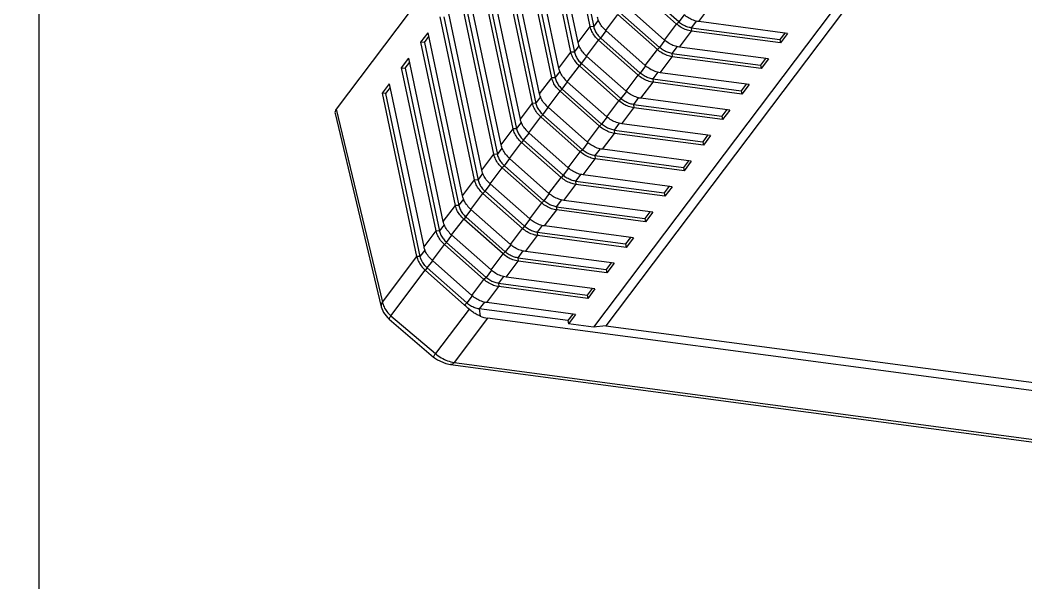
# Model space of a CAD drawing. Header units: millimetres. Extents: x 14343 to 15285, y -9166 to -7819.
# Drawn here: x 14812 to 14918.8, y -8989.5 to -8929.8 of the extents above; entities that cross this region are included whole.
import ezdxf

# ---------------------------------------------------------------- set-up
doc = ezdxf.new("R2010")
doc.units = ezdxf.units.MM

# ---------------------------------------------------------------- blocks, each defined once
blk = doc.blocks.new('u9')
at = {"color": 7, "linetype": 'Continuous'}
for p, q in [((-43.711, 473.54), (-186.342, 492.508)), ((-44.114, 473.3), (-186.745, 492.268)), ((-190.288, 487.569), (-47.658, 468.601)), ((-60.236, 469.409), (-177.507, 485.004)), ((-47.658, 468.601), (-44.114, 473.3)), ((-45.691, 467.635), (-42.121, 472.368)), ((-37.387, 468.342), (-42.121, 472.368)), ((-37.202, 468.709), (-41.937, 472.735)), ((-136.162, 368.72), (-60.236, 469.409)), ((-135.087, 368.577), (-58.924, 469.58)), ((-60.236, 469.409), (-58.924, 469.58)), ((-58.924, 469.58), (-56.249, 469.224)), ((-57.014, 468.21), (-56.249, 469.224)), ((-56.705, 468.168), (-56.177, 468.869)), ((-56.177, 468.869), (-56.249, 469.224)), ((-56.177, 468.869), (-46.776, 467.618)), ((-57.014, 468.21), (-47.582, 466.955)), ((-46.776, 467.618), (-46.864, 468.385)), ((-37.387, 468.342), (-41.036, 463.503)), ((-37.02, 468.539), (-37.202, 468.709)), ((-47.582, 466.955), (-48.863, 465.256)), ((-47.324, 466.892), (-46.776, 467.618)), ((-46.028, 466.228), (-45.452, 466.991)), ((-45.452, 466.991), (-45.227, 467.218)), ((-45.452, 466.991), (-41.259, 463.275)), ((-45.227, 467.218), (-41.036, 463.503)), ((-36.487, 466.914), (-40.147, 462.06)), ((-31.587, 446.412), (-36.487, 466.914)), ((-31.467, 446.867), (-36.371, 467.388)), ((-59.061, 465.496), (-58.295, 466.511)), ((-58.751, 465.455), (-58.223, 466.155)), ((-58.295, 466.511), (-48.863, 465.256)), ((-58.223, 466.155), (-58.295, 466.511)), ((-48.822, 464.905), (-58.223, 466.155)), ((-45.993, 466.202), (-47.274, 464.503)), ((-45.993, 466.202), (-41.8, 462.486)), ((-59.061, 465.496), (-49.628, 464.241)), ((-49.37, 464.178), (-48.822, 464.905)), ((-48.822, 464.905), (-48.863, 465.256)), ((-61.107, 462.782), (-60.342, 463.797)), ((-60.27, 463.441), (-60.342, 463.797)), ((-60.342, 463.797), (-50.909, 462.543)), ((-49.628, 464.241), (-50.909, 462.543)), ((-48.074, 463.514), (-47.498, 464.277)), ((-47.498, 464.277), (-47.274, 464.503)), ((-47.498, 464.277), (-43.306, 460.561)), ((-47.274, 464.503), (-43.081, 460.787)), ((-41.259, 463.275), (-41.034, 463.502)), ((-61.107, 462.782), (-51.674, 461.528)), ((-60.798, 462.741), (-60.27, 463.441)), ((-50.868, 462.191), (-60.27, 463.441)), ((-50.868, 462.191), (-50.909, 462.543)), ((-48.039, 463.488), (-49.32, 461.79)), ((-48.039, 463.488), (-43.847, 459.772)), ((-41.8, 462.486), (-43.081, 460.787)), ((-41.259, 463.275), (-41.835, 462.512)), ((-51.674, 461.528), (-52.955, 459.829)), ((-51.416, 461.464), (-50.868, 462.191)), ((-50.12, 460.801), (-49.545, 461.564)), ((-49.545, 461.564), (-49.32, 461.79)), ((-49.545, 461.564), (-45.352, 457.848)), ((-49.32, 461.79), (-45.128, 458.074)), ((-40.519, 462.072), (-41.031, 461.392)), ((-40.519, 462.072), (-36.867, 444.754)), ((-40.519, 462.072), (-40.146, 462.058)), ((-40.147, 462.06), (-36.492, 444.725)), ((-63.153, 460.069), (-62.388, 461.084)), ((-62.844, 460.028), (-62.316, 460.728)), ((-62.316, 460.728), (-62.388, 461.084)), ((-62.388, 461.084), (-52.955, 459.829)), ((-52.915, 459.478), (-62.316, 460.728)), ((-50.086, 460.775), (-51.367, 459.076)), ((-50.086, 460.775), (-45.893, 457.059)), ((-43.306, 460.561), (-43.881, 459.798)), ((-43.306, 460.561), (-43.081, 460.787)), ((-40.912, 461.043), (-42.193, 459.344)), ((-40.912, 461.043), (-37.257, 443.71)), ((-63.153, 460.069), (-53.72, 458.814)), ((-53.463, 458.751), (-52.915, 459.478)), ((-52.915, 459.478), (-52.955, 459.829)), ((-43.847, 459.772), (-45.128, 458.074)), ((-42.565, 459.359), (-43.078, 458.679)), ((-38.913, 442.04), (-42.565, 459.359)), ((-42.565, 459.359), (-42.193, 459.344)), ((-42.193, 459.344), (-38.538, 442.011)), ((-65.199, 457.355), (-64.434, 458.37)), ((-64.362, 458.014), (-64.434, 458.37)), ((-64.434, 458.37), (-55.001, 457.116)), ((-53.72, 458.814), (-55.001, 457.116)), ((-52.166, 458.087), (-51.591, 458.85)), ((-51.591, 458.85), (-51.367, 459.076)), ((-51.591, 458.85), (-47.398, 455.134)), ((-51.367, 459.076), (-47.174, 455.36)), ((-42.958, 458.33), (-44.239, 456.631)), ((-42.958, 458.33), (-39.303, 440.997)), ((-65.199, 457.355), (-55.767, 456.101)), ((-64.89, 457.314), (-64.362, 458.014)), ((-54.961, 456.764), (-64.362, 458.014)), ((-54.961, 456.764), (-55.001, 457.116)), ((-52.132, 458.061), (-53.413, 456.363)), ((-52.132, 458.061), (-47.939, 454.345)), ((-45.352, 457.848), (-45.927, 457.085)), ((-45.352, 457.848), (-45.128, 458.074)), ((-55.767, 456.101), (-57.048, 454.402)), ((-55.509, 456.037), (-54.961, 456.764)), ((-54.212, 455.374), (-53.637, 456.137)), ((-53.637, 456.137), (-53.413, 456.363)), ((-53.637, 456.137), (-49.444, 452.42)), ((-53.413, 456.363), (-49.22, 452.646)), ((-45.893, 457.059), (-47.174, 455.36)), ((-44.611, 456.645), (-45.124, 455.965)), ((-40.959, 439.327), (-44.611, 456.645)), ((-44.611, 456.645), (-44.239, 456.631)), ((-44.239, 456.631), (-40.584, 439.298)), ((-67.246, 454.642), (-66.48, 455.656)), ((-66.936, 454.6), (-66.408, 455.301)), ((-66.48, 455.656), (-57.048, 454.402)), ((-66.408, 455.301), (-66.48, 455.656)), ((-57.007, 454.05), (-66.408, 455.301)), ((-54.178, 455.348), (-55.459, 453.649)), ((-54.178, 455.348), (-49.985, 451.632)), ((-47.398, 455.134), (-47.973, 454.371)), ((-47.398, 455.134), (-47.174, 455.36)), ((-45.004, 455.616), (-46.285, 453.917)), ((-45.004, 455.616), (-41.35, 438.283)), ((-67.246, 454.642), (-57.813, 453.387)), ((-57.555, 453.324), (-57.007, 454.05)), ((-57.007, 454.05), (-57.048, 454.402)), ((-47.939, 454.345), (-49.22, 452.646)), ((-46.657, 453.932), (-47.17, 453.252)), ((-43.006, 436.613), (-46.657, 453.932)), ((-46.657, 453.932), (-46.285, 453.917)), ((-46.285, 453.917), (-42.63, 436.584)), ((-69.292, 451.928), (-68.527, 452.943)), ((-68.454, 452.587), (-68.527, 452.943)), ((-68.527, 452.943), (-59.094, 451.688)), ((-57.813, 453.387), (-59.094, 451.688)), ((-56.259, 452.66), (-55.683, 453.423)), ((-55.683, 453.423), (-55.459, 453.649)), ((-55.683, 453.423), (-51.491, 449.707)), ((-55.459, 453.649), (-51.266, 449.933)), ((-47.05, 452.902), (-48.331, 451.204)), ((-47.05, 452.902), (-43.396, 435.569)), ((-69.292, 451.928), (-59.859, 450.673)), ((-68.983, 451.887), (-68.454, 452.587)), ((-59.053, 451.337), (-68.454, 452.587)), ((-56.224, 452.634), (-57.505, 450.935)), ((-56.224, 452.634), (-52.032, 448.918)), ((-49.444, 452.42), (-50.02, 451.657)), ((-49.444, 452.42), (-49.22, 452.646)), ((-59.601, 450.61), (-59.053, 451.337)), ((-59.053, 451.337), (-59.094, 451.688)), ((-58.305, 449.946), (-57.73, 450.709)), ((-57.73, 450.709), (-57.505, 450.935)), ((-57.73, 450.709), (-53.537, 446.993)), ((-57.505, 450.935), (-53.312, 447.219)), ((-49.985, 451.632), (-51.266, 449.933)), ((-48.703, 451.218), (-49.216, 450.538)), ((-45.052, 433.9), (-48.703, 451.218)), ((-48.703, 451.218), (-48.331, 451.204)), ((-48.331, 451.204), (-44.677, 433.871)), ((-71.338, 449.214), (-70.573, 450.229)), ((-71.029, 449.173), (-70.501, 449.874)), ((-70.501, 449.874), (-70.573, 450.229)), ((-70.573, 450.229), (-61.14, 448.975)), ((-61.099, 448.623), (-70.501, 449.874)), ((-59.859, 450.673), (-61.14, 448.975)), ((-58.271, 449.92), (-59.552, 448.222)), ((-58.271, 449.92), (-54.078, 446.204)), ((-51.491, 449.707), (-52.066, 448.944)), ((-51.491, 449.707), (-51.266, 449.933)), ((-49.097, 450.189), (-50.378, 448.49)), ((-49.097, 450.189), (-45.442, 432.856)), ((-71.338, 449.214), (-61.905, 447.96)), ((-61.648, 447.896), (-61.099, 448.623)), ((-61.099, 448.623), (-61.14, 448.975)), ((-52.032, 448.918), (-53.312, 447.219)), ((-73.384, 446.501), (-72.619, 447.516)), ((-72.547, 447.16), (-72.619, 447.516)), ((-72.619, 447.516), (-63.186, 446.261)), ((-61.905, 447.96), (-63.186, 446.261)), ((-60.351, 447.233), (-59.776, 447.996)), ((-59.776, 447.996), (-59.552, 448.222)), ((-59.776, 447.996), (-55.583, 444.28)), ((-59.552, 448.222), (-55.359, 444.506)), ((-50.75, 448.505), (-51.263, 447.824)), ((-47.098, 431.186), (-50.75, 448.505)), ((-50.75, 448.505), (-50.378, 448.49)), ((-50.378, 448.49), (-46.723, 431.157)), ((-116.285, 334.091), (-31.587, 446.412)), ((-73.384, 446.501), (-63.951, 445.246)), ((-73.075, 446.46), (-72.547, 447.16)), ((-63.146, 445.91), (-72.547, 447.16)), ((-60.317, 447.207), (-61.598, 445.508)), ((-60.317, 447.207), (-56.124, 443.491)), ((-53.537, 446.993), (-54.112, 446.23)), ((-53.537, 446.993), (-53.312, 447.219)), ((-51.143, 447.475), (-52.424, 445.776)), ((-51.143, 447.475), (-47.488, 430.142)), ((-63.694, 445.183), (-63.146, 445.91)), ((-63.146, 445.91), (-63.186, 446.261)), ((-61.822, 445.282), (-61.598, 445.508)), ((-61.598, 445.508), (-57.405, 441.792)), ((-54.078, 446.204), (-55.359, 444.506)), ((-52.796, 445.791), (-53.309, 445.111)), ((-49.144, 428.472), (-52.796, 445.791)), ((-52.796, 445.791), (-52.424, 445.776)), ((-52.424, 445.776), (-48.769, 428.443)), ((-75.43, 443.787), (-74.665, 444.802)), ((-75.121, 443.746), (-74.593, 444.446)), ((-74.593, 444.446), (-74.665, 444.802)), ((-74.665, 444.802), (-65.232, 443.548)), ((-65.192, 443.196), (-74.593, 444.446)), ((-63.951, 445.246), (-65.232, 443.548)), ((-62.363, 444.493), (-63.644, 442.795)), ((-62.397, 444.519), (-61.822, 445.282)), ((-62.363, 444.493), (-58.17, 440.777)), ((-61.822, 445.282), (-57.629, 441.566)), ((-55.583, 444.28), (-56.158, 443.517)), ((-55.583, 444.28), (-55.359, 444.506)), ((-53.189, 444.762), (-54.47, 443.063)), ((-53.189, 444.762), (-49.534, 427.429)), ((-36.867, 444.754), (-37.344, 444.122)), ((-36.492, 444.725), (-37.257, 443.71)), ((-36.867, 444.754), (-36.492, 444.725)), ((-75.43, 443.787), (-65.998, 442.533)), ((-65.192, 443.196), (-65.232, 443.548)), ((-56.124, 443.491), (-57.405, 441.792)), ((-65.998, 442.533), (-67.279, 440.834)), ((-65.74, 442.469), (-65.192, 443.196)), ((-64.444, 441.806), (-63.868, 442.569)), ((-63.868, 442.569), (-63.644, 442.795)), ((-63.868, 442.569), (-59.675, 438.852)), ((-63.644, 442.795), (-59.451, 439.078)), ((-54.842, 443.077), (-55.355, 442.397)), ((-51.191, 425.759), (-54.842, 443.077)), ((-54.842, 443.077), (-54.47, 443.063)), ((-54.47, 443.063), (-50.815, 425.73)), ((-77.477, 441.074), (-76.711, 442.088)), ((-77.477, 441.074), (-68.044, 439.819)), ((-77.167, 441.032), (-76.639, 441.733)), ((-76.639, 441.733), (-76.711, 442.088)), ((-76.711, 442.088), (-67.279, 440.834)), ((-67.238, 440.482), (-76.639, 441.733)), ((-64.409, 441.78), (-65.69, 440.081)), ((-64.409, 441.78), (-60.216, 438.064)), ((-57.629, 441.566), (-58.205, 440.803)), ((-57.629, 441.566), (-57.405, 441.792)), ((-55.235, 442.048), (-56.516, 440.349)), ((-55.235, 442.048), (-51.581, 424.715)), ((-38.913, 442.04), (-39.39, 441.408)), ((-38.538, 442.011), (-39.303, 440.997)), ((-38.538, 442.011), (-38.913, 442.04)), ((-67.786, 439.756), (-67.238, 440.482)), ((-67.238, 440.482), (-67.279, 440.834)), ((-65.915, 439.855), (-65.69, 440.081)), ((-65.69, 440.081), (-61.497, 436.365)), ((-58.17, 440.777), (-59.451, 439.078)), ((-56.888, 440.364), (-57.401, 439.684)), ((-53.237, 423.045), (-56.888, 440.364)), ((-56.888, 440.364), (-56.516, 440.349)), ((-56.516, 440.349), (-52.862, 423.016)), ((-79.523, 438.36), (-78.758, 439.375)), ((-79.214, 438.319), (-78.686, 439.019)), ((-78.686, 439.019), (-78.758, 439.375)), ((-78.758, 439.375), (-69.325, 438.12)), ((-69.284, 437.769), (-78.686, 439.019)), ((-68.044, 439.819), (-69.325, 438.12)), ((-66.456, 439.066), (-67.736, 437.367)), ((-66.49, 439.092), (-65.915, 439.855)), ((-66.456, 439.066), (-62.263, 435.35)), ((-65.915, 439.855), (-61.722, 436.139)), ((-59.675, 438.852), (-59.451, 439.078)), ((-57.282, 439.334), (-58.563, 437.636)), ((-57.282, 439.334), (-53.627, 422.001)), ((-40.959, 439.327), (-41.436, 438.694)), ((-40.584, 439.298), (-41.35, 438.283)), ((-40.959, 439.327), (-40.584, 439.298)), ((-79.523, 438.36), (-70.09, 437.106)), ((-69.284, 437.769), (-69.325, 438.12)), ((-60.216, 438.064), (-61.497, 436.365)), ((-59.675, 438.852), (-60.251, 438.089)), ((-70.09, 437.106), (-71.371, 435.407)), ((-69.832, 437.042), (-69.284, 437.769)), ((-68.536, 436.378), (-67.961, 437.141)), ((-67.961, 437.141), (-67.736, 437.367)), ((-67.961, 437.141), (-63.768, 433.425)), ((-67.736, 437.367), (-63.544, 433.651)), ((-58.935, 437.65), (-59.447, 436.97)), ((-55.283, 420.332), (-58.935, 437.65)), ((-58.935, 437.65), (-58.563, 437.636)), ((-58.563, 437.636), (-54.908, 420.303))]:
    blk.add_line(p, q, dxfattribs=at)
for points in [[(-41.937, 472.735), (-42.351, 473.039), (-43.224, 473.435), (-43.711, 473.54)], [(-36.371, 467.388), (-36.624, 468.019), (-37.02, 468.539)]]:
    blk.add_lwpolyline(points, dxfattribs=at)
for centre, radius, start, end in [((-39.466, 465.954), 3.167, 38.07669, 48.96117), ((-17.658, 498.317), 41.559, 227.58353, 228.44337), ((-48.15, 463.768), 3.252, 48.44917, 49.27165), ((-50.196, 461.055), 3.252, 48.44917, 49.27165), ((-43.884, 460.13), 3.145, 37.53753, 48.51178), ((-52.243, 458.341), 3.252, 48.44917, 49.27165), ((-45.93, 457.416), 3.145, 37.53753, 48.51178), ((-54.289, 455.628), 3.252, 48.44917, 49.27165), ((-47.977, 454.702), 3.145, 37.53753, 48.51178), ((-56.335, 452.914), 3.252, 48.44917, 49.27165), ((-50.023, 451.989), 3.145, 37.53753, 48.51178), ((-58.381, 450.2), 3.252, 48.44917, 49.27165), ((-52.069, 449.275), 3.145, 37.53753, 48.51178), ((-60.428, 447.487), 3.252, 48.44917, 49.27165), ((-54.115, 446.562), 3.145, 37.53753, 48.51178), ((-62.474, 444.773), 3.252, 48.44917, 49.27165), ((-56.162, 443.848), 3.145, 37.53753, 48.51178), ((-64.52, 442.06), 3.252, 48.44917, 49.27165), ((-58.208, 441.134), 3.145, 37.53753, 48.51178), ((-66.566, 439.346), 3.252, 48.44917, 49.27165), ((-60.254, 438.421), 3.145, 37.53753, 48.51178), ((-68.613, 436.632), 3.252, 48.44917, 49.27165), ((-62.3, 435.707), 3.145, 37.53753, 48.51178)]:
    blk.add_arc(centre, radius, start, end, dxfattribs=at)
for centre, major_axis, ratio, start_param, end_param in [((-47.354, 465.965), (-2.223, 2.022), 0.7779883, -1.135681, -0.8431424), ((-32.943, 446.591), (1.482, 0.245), 0.537794, -0.5143804, 0.0375077)]:
    blk.add_ellipse(centre, major_axis=major_axis, ratio=ratio, start_param=start_param, end_param=end_param, dxfattribs=at)
for points, start_tangent, end_tangent in [([(-44.114, 473.3), (-43.871, 473.513), (-43.712, 473.536)], (0.602075, 0.7984395), (0.9952281, -0.0975753)), ([(-42.121, 472.368), (-42.74, 472.813), (-43.419, 473.13), (-44.114, 473.3)], (-0.7551475, 0.6555549), (-0.9912774, 0.1317923)), ([(-42.121, 472.368), (-41.961, 472.628), (-41.938, 472.734)], (0.5663903, 0.8241372), (-0.4803599, 0.8770715)), ([(-46.864, 468.385), (-46.45, 468.184), (-46.056, 467.932), (-45.691, 467.635)], (0.9244539, -0.3812938), (0.7383666, -0.6743995)), ([(-37.387, 468.342), (-37.227, 468.602), (-37.204, 468.708)], (0.56639, 0.8241374), (-0.4814991, 0.8764466)), ([(-36.487, 466.914), (-36.667, 467.42), (-36.973, 467.907)], (-0.2159184, 0.9764114), (-0.6156183, 0.7880445)), ([(-47.582, 466.955), (-47.026, 466.818)], (0.9912729, -0.1318261), (0.9413709, -0.3373735)), ([(-47.026, 466.818), (-46.485, 466.562), (-46.028, 466.233)], (0.9413709, -0.3373735), (0.7578101, -0.6524752)), ([(-46.776, 467.618), (-46.313, 467.504), (-45.862, 467.291), (-45.452, 466.991)], (0.9912729, -0.1318261), (0.7483659, -0.6632861)), ([(-36.487, 466.914), (-36.359, 467.256), (-36.373, 467.388)], (0.5697785, 0.8217983), (-0.2411875, 0.9704785)), ([(-48.863, 465.256), (-48.307, 465.12), (-47.766, 464.863), (-47.274, 464.503)], (0.9912729, -0.1318261), (0.7483659, -0.6632861)), ([(-48.822, 464.905), (-48.359, 464.791), (-47.908, 464.577), (-47.498, 464.277)], (0.9912729, -0.1318261), (0.7483659, -0.6632861)), ([(-49.628, 464.241), (-49.072, 464.105)], (0.9912729, -0.1318261), (0.9413709, -0.3373735)), ([(-49.072, 464.105), (-48.531, 463.848), (-48.075, 463.519)], (0.9413709, -0.3373735), (0.7578101, -0.6524752)), ([(-40.147, 462.06), (-40.322, 462.571), (-40.625, 463.062), (-41.036, 463.503)], (-0.2063143, 0.9784858), (-0.7483659, 0.6632861)), ([(-50.909, 462.543), (-50.353, 462.406), (-49.812, 462.149), (-49.32, 461.79)], (0.9912729, -0.1318261), (0.7483659, -0.6632861)), ([(-41.259, 463.275), (-40.917, 462.908), (-40.665, 462.499), (-40.519, 462.072)], (0.7483659, -0.6632861), (0.2063143, -0.9784858)), ([(-51.674, 461.528), (-51.118, 461.391)], (0.9912729, -0.1318261), (0.9413709, -0.3373735)), ([(-51.118, 461.391), (-50.577, 461.135), (-50.121, 460.806)], (0.9413709, -0.3373735), (0.7578101, -0.6524752)), ([(-50.868, 462.191), (-50.405, 462.077), (-49.954, 461.864), (-49.545, 461.564)], (0.9912729, -0.1318261), (0.7483659, -0.6632861)), ([(-41.39, 462.046), (-41.087, 461.555)], (0.6082106, -0.7937757), (0.4303823, -0.9026467)), ([(-41.087, 461.555), (-40.911, 461.043)], (0.4303823, -0.9026467), (0.2063143, -0.9784858)), ([(-42.565, 459.359), (-42.711, 459.785), (-42.964, 460.195), (-43.306, 460.561)], (-0.2063143, 0.9784858), (-0.7483659, 0.6632861)), ([(-43.081, 460.787), (-42.671, 460.347), (-42.368, 459.856), (-42.192, 459.344)], (0.7483659, -0.6632861), (0.2063143, -0.9784858)), ([(-52.955, 459.829), (-52.399, 459.692), (-51.858, 459.436), (-51.367, 459.076)], (0.9912729, -0.1318261), (0.7483659, -0.6632861)), ([(-52.915, 459.478), (-52.451, 459.364), (-52.001, 459.15), (-51.591, 458.85)], (0.9912729, -0.1318261), (0.7483659, -0.6632861)), ([(-43.436, 459.333), (-43.133, 458.841)], (0.6082106, -0.7937757), (0.4303823, -0.9026467)), ([(-53.72, 458.814), (-53.165, 458.678)], (0.9912729, -0.1318261), (0.9413709, -0.3373735)), ([(-53.165, 458.678), (-52.624, 458.421), (-52.167, 458.092)], (0.9413709, -0.3373735), (0.7578101, -0.6524752)), ([(-43.133, 458.841), (-42.958, 458.33)], (0.4303823, -0.9026467), (0.2063143, -0.9784858)), ([(-55.001, 457.116), (-54.446, 456.979), (-53.904, 456.722), (-53.413, 456.363)], (0.9912729, -0.1318261), (0.7483659, -0.6632861)), ([(-44.611, 456.645), (-44.757, 457.072), (-45.01, 457.481), (-45.352, 457.848)], (-0.2063143, 0.9784858), (-0.7483659, 0.6632861)), ([(-45.128, 458.074), (-44.717, 457.634), (-44.414, 457.142), (-44.239, 456.631)], (0.7483659, -0.6632861), (0.2063143, -0.9784858)), ([(-55.767, 456.101), (-55.211, 455.964)], (0.9912729, -0.1318261), (0.9413709, -0.3373735)), ([(-54.961, 456.764), (-54.498, 456.65), (-54.047, 456.436), (-53.637, 456.137)], (0.9912729, -0.1318261), (0.7483659, -0.6632861)), ([(-45.482, 456.619), (-45.18, 456.127)], (0.6082106, -0.7937757), (0.4303823, -0.9026467)), ([(-45.18, 456.127), (-45.004, 455.616)], (0.4303823, -0.9026467), (0.2063143, -0.9784858)), ([(-55.211, 455.964), (-54.67, 455.707), (-54.213, 455.378)], (0.9413709, -0.3373735), (0.7578101, -0.6524752)), ([(-46.657, 453.932), (-46.804, 454.358), (-47.056, 454.767), (-47.398, 455.134)], (-0.2063143, 0.9784858), (-0.7483659, 0.6632861)), ([(-47.174, 455.36), (-46.763, 454.92), (-46.461, 454.429), (-46.285, 453.917)], (0.7483659, -0.6632861), (0.2063143, -0.9784858)), ([(-57.048, 454.402), (-56.492, 454.265), (-55.951, 454.009), (-55.459, 453.649)], (0.9912729, -0.1318261), (0.7483659, -0.6632861)), ([(-57.007, 454.05), (-56.544, 453.936), (-56.093, 453.723), (-55.683, 453.423)], (0.9912729, -0.1318261), (0.7483659, -0.6632861)), ([(-47.529, 453.905), (-47.226, 453.414)], (0.6082106, -0.7937757), (0.4303823, -0.9026467)), ([(-57.813, 453.387), (-57.257, 453.25)], (0.9912729, -0.1318261), (0.9413709, -0.3373735)), ([(-57.257, 453.25), (-56.716, 452.994), (-56.26, 452.665)], (0.9413709, -0.3373735), (0.7578101, -0.6524752)), ([(-47.226, 453.414), (-47.05, 452.902)], (0.4303823, -0.9026467), (0.2063143, -0.9784858)), ([(-48.703, 451.218), (-48.85, 451.644), (-49.102, 452.054), (-49.444, 452.42)], (-0.2063143, 0.9784858), (-0.7483659, 0.6632861)), ([(-49.22, 452.646), (-48.81, 452.207), (-48.507, 451.715), (-48.331, 451.204)], (0.7483659, -0.6632861), (0.2063143, -0.9784858)), ([(-59.094, 451.688), (-58.538, 451.552), (-57.997, 451.295), (-57.505, 450.935)], (0.9912729, -0.1318261), (0.7483659, -0.6632861)), ([(-59.053, 451.337), (-58.59, 451.223), (-58.139, 451.009), (-57.73, 450.709)], (0.9912729, -0.1318261), (0.7483659, -0.6632861)), ([(-49.575, 451.192), (-49.272, 450.7)], (0.6082106, -0.7937757), (0.4303823, -0.9026467)), ([(-49.272, 450.7), (-49.096, 450.189)], (0.4303823, -0.9026467), (0.2063143, -0.9784858)), ([(-59.859, 450.673), (-59.303, 450.537)], (0.9912729, -0.1318261), (0.9413709, -0.3373735)), ([(-59.303, 450.537), (-58.762, 450.28), (-58.306, 449.951)], (0.9413709, -0.3373735), (0.7578101, -0.6524752)), ([(-50.75, 448.505), (-50.896, 448.931), (-51.148, 449.34), (-51.491, 449.707)], (-0.2063143, 0.9784858), (-0.7483659, 0.6632861)), ([(-51.266, 449.933), (-50.856, 449.493), (-50.553, 449.002), (-50.377, 448.49)], (0.7483659, -0.6632861), (0.2063143, -0.9784858)), ([(-61.14, 448.975), (-60.584, 448.838), (-60.043, 448.581), (-59.552, 448.222)], (0.9912729, -0.1318261), (0.7483659, -0.6632861)), ([(-61.099, 448.623), (-60.636, 448.509), (-60.185, 448.296), (-59.776, 447.996)], (0.9912729, -0.1318261), (0.7483659, -0.6632861)), ([(-61.905, 447.96), (-61.35, 447.823)], (0.9912729, -0.1318261), (0.9413709, -0.3373735)), ([(-61.35, 447.823), (-60.808, 447.567), (-60.352, 447.238)], (0.9413709, -0.3373735), (0.7578101, -0.6524752)), ([(-51.621, 448.478), (-51.318, 447.987)], (0.6082106, -0.7937757), (0.4303823, -0.9026467)), ([(-51.318, 447.987), (-51.143, 447.475)], (0.4303823, -0.9026467), (0.2063143, -0.9784858)), ([(-52.796, 445.791), (-52.942, 446.217), (-53.195, 446.627), (-53.537, 446.993)], (-0.2063143, 0.9784858), (-0.7483659, 0.6632861)), ([(-53.312, 447.219), (-52.902, 446.779), (-52.599, 446.288), (-52.424, 445.776)], (0.7483659, -0.6632861), (0.2063143, -0.9784858)), ([(-63.186, 446.261), (-62.63, 446.124), (-62.089, 445.868), (-61.598, 445.508)], (0.9912729, -0.1318261), (0.7483659, -0.6632861)), ([(-63.146, 445.91), (-62.683, 445.796), (-62.232, 445.582), (-61.822, 445.282)], (0.9912729, -0.1318261), (0.7483659, -0.6632861)), ([(-53.667, 445.765), (-53.364, 445.273)], (0.6082106, -0.7937757), (0.4303823, -0.9026467)), ([(-63.951, 445.246), (-63.396, 445.11)], (0.9912729, -0.1318261), (0.9413709, -0.3373735)), ([(-63.396, 445.11), (-62.855, 444.853), (-62.398, 444.524)], (0.9413709, -0.3373735), (0.7578101, -0.6524752)), ([(-54.842, 443.077), (-54.989, 443.504), (-55.241, 443.913), (-55.583, 444.28)], (-0.2063143, 0.9784858), (-0.7483659, 0.6632861)), ([(-55.359, 444.506), (-54.948, 444.066), (-54.645, 443.574), (-54.47, 443.063)], (0.7483659, -0.6632861), (0.2063143, -0.9784858)), ([(-53.364, 445.273), (-53.189, 444.762)], (0.4303823, -0.9026467), (0.2063143, -0.9784858)), ([(-65.232, 443.548), (-64.677, 443.411), (-64.136, 443.154), (-63.644, 442.795)], (0.9912729, -0.1318261), (0.7483659, -0.6632861)), ([(-65.998, 442.533), (-65.442, 442.396)], (0.9912729, -0.1318261), (0.9413709, -0.3373735)), ([(-65.442, 442.396), (-64.901, 442.139), (-64.444, 441.81)], (0.9413709, -0.3373735), (0.7578101, -0.6524752)), ([(-65.192, 443.196), (-64.729, 443.082), (-64.278, 442.868), (-63.868, 442.569)], (0.9912729, -0.1318261), (0.7483659, -0.6632861)), ([(-55.714, 443.051), (-55.411, 442.559)], (0.6082106, -0.7937757), (0.4303823, -0.9026467)), ([(-55.411, 442.559), (-55.235, 442.048)], (0.4303823, -0.9026467), (0.2063143, -0.9784858)), ([(-56.888, 440.364), (-57.035, 440.79), (-57.287, 441.2), (-57.629, 441.566)], (-0.2063143, 0.9784858), (-0.7483659, 0.6632861)), ([(-57.405, 441.792), (-56.995, 441.352), (-56.692, 440.861), (-56.516, 440.349)], (0.7483659, -0.6632861), (0.2063143, -0.9784858)), ([(-67.279, 440.834), (-66.723, 440.697), (-66.182, 440.441), (-65.69, 440.081)], (0.9912729, -0.1318261), (0.7483659, -0.6632861)), ([(-67.238, 440.482), (-66.775, 440.368), (-66.324, 440.155), (-65.915, 439.855)], (0.9912729, -0.1318261), (0.7483659, -0.6632861)), ([(-57.76, 440.337), (-57.457, 439.846)], (0.6082106, -0.7937757), (0.4303823, -0.9026467)), ([(-68.044, 439.819), (-67.488, 439.682)], (0.9912729, -0.1318261), (0.9413709, -0.3373735)), ([(-67.488, 439.682), (-66.947, 439.426), (-66.491, 439.097)], (0.9413709, -0.3373735), (0.7578101, -0.6524752)), ([(-59.451, 439.078), (-59.041, 438.639), (-58.738, 438.147), (-58.562, 437.636)], (0.7483659, -0.6632861), (0.2063143, -0.9784858)), ([(-57.457, 439.846), (-57.281, 439.334)], (0.4303823, -0.9026467), (0.2063143, -0.9784858)), ([(-69.325, 438.12), (-68.769, 437.984), (-68.228, 437.727), (-67.736, 437.367)], (0.9912729, -0.1318261), (0.7483659, -0.6632861)), ([(-58.935, 437.65), (-59.081, 438.076), (-59.333, 438.486), (-59.675, 438.852)], (-0.2063143, 0.9784858), (-0.7483659, 0.6632861)), ([(-70.09, 437.106), (-69.534, 436.969)], (0.9912729, -0.1318261), (0.9413709, -0.3373735)), ([(-69.534, 436.969), (-68.993, 436.712), (-68.537, 436.383)], (0.9413709, -0.3373735), (0.7578101, -0.6524752)), ([(-69.284, 437.769), (-68.821, 437.655), (-68.37, 437.441), (-67.961, 437.141)], (0.9912729, -0.1318261), (0.7483659, -0.6632861)), ([(-59.806, 437.624), (-59.503, 437.132)], (0.6082106, -0.7937757), (0.4303823, -0.9026467)), ([(-59.503, 437.132), (-59.327, 436.621)], (0.4303823, -0.9026467), (0.2063143, -0.9784858))]:
    blk.add_spline(points, degree=3, dxfattribs=dict(at, start_tangent=start_tangent, end_tangent=end_tangent))
at = {"layer": 'Defpoints', "color": 2}
for points in [[(0, 673.52), (-470.981, 673.52), (-470.981, 0), (0, 0)], [(0, 673.52), (470.981, 673.52), (470.981, 0), (0, 0)]]:
    blk.add_lwpolyline(points, close=True, dxfattribs=at)

msp = doc.modelspace()

# ---------------------------------------------------------------- block references
at = {"rotation": 180}
msp.add_blockref('u9', (14813.95, -8492.81), dxfattribs=at)

doc.saveas('drawing.dxf')
